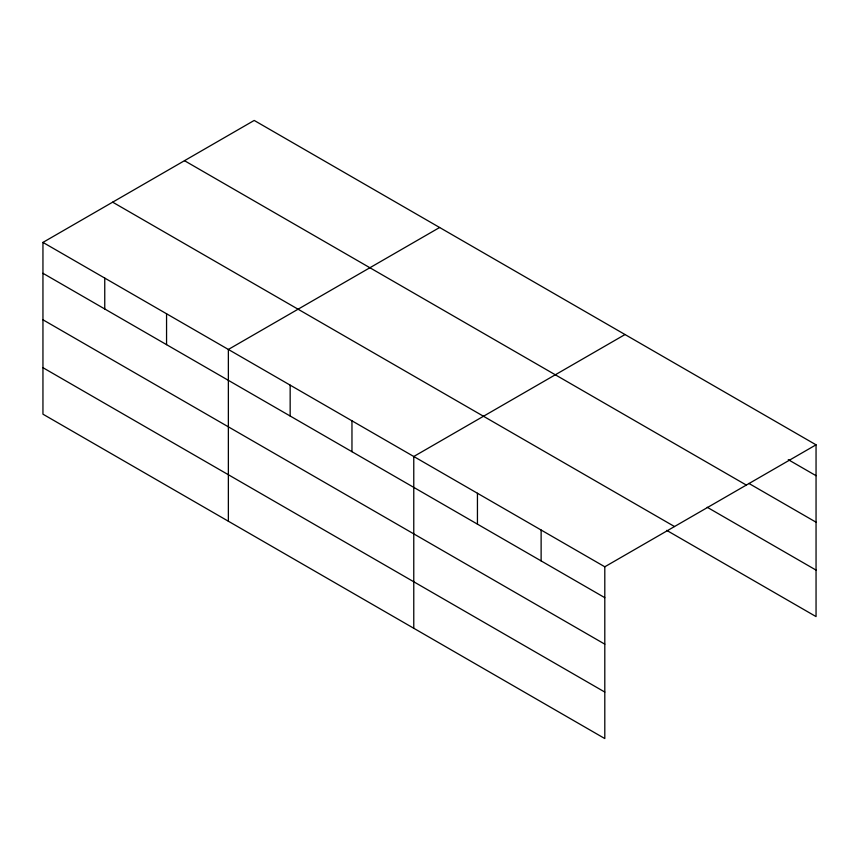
<?xml version="1.0" encoding="UTF-8"?>
<svg xmlns="http://www.w3.org/2000/svg" width="859" height="859" viewBox="0 0 859 859"><rect width="100%" height="100%" fill="white"/><g stroke="black" fill="none" stroke-linecap="round" stroke-linejoin="round"><path stroke-width="1.29" d="M42.95 242.41L604.8 566.79L604.8 738.557L42.95 414.178L42.95 242.41L254.2 120.443L816.05 444.822L816.05 616.59L666.702 530.368M439.615 227.495L228.365 349.452L228.365 521.22M625.019 334.538L413.77 456.505L413.77 628.262M604.8 566.79L816.05 444.822M788.261 459.662L816.05 475.703M748.898 483.434L816.05 522.197M184.492 160.697L746.342 485.077M707.225 507.272L816.05 570.097M112.658 202.166L674.508 526.546M42.95 273.291L604.8 597.671M42.95 319.784L604.8 644.164M42.95 367.684L604.8 692.064M541.127 530.024L541.127 560.906M477.443 493.259L477.443 524.14M351.965 420.824L351.965 451.694M290.159 385.133L290.159 416.014M166.56 313.771L166.56 344.652M104.755 278.091L104.755 308.972"/></g></svg>
